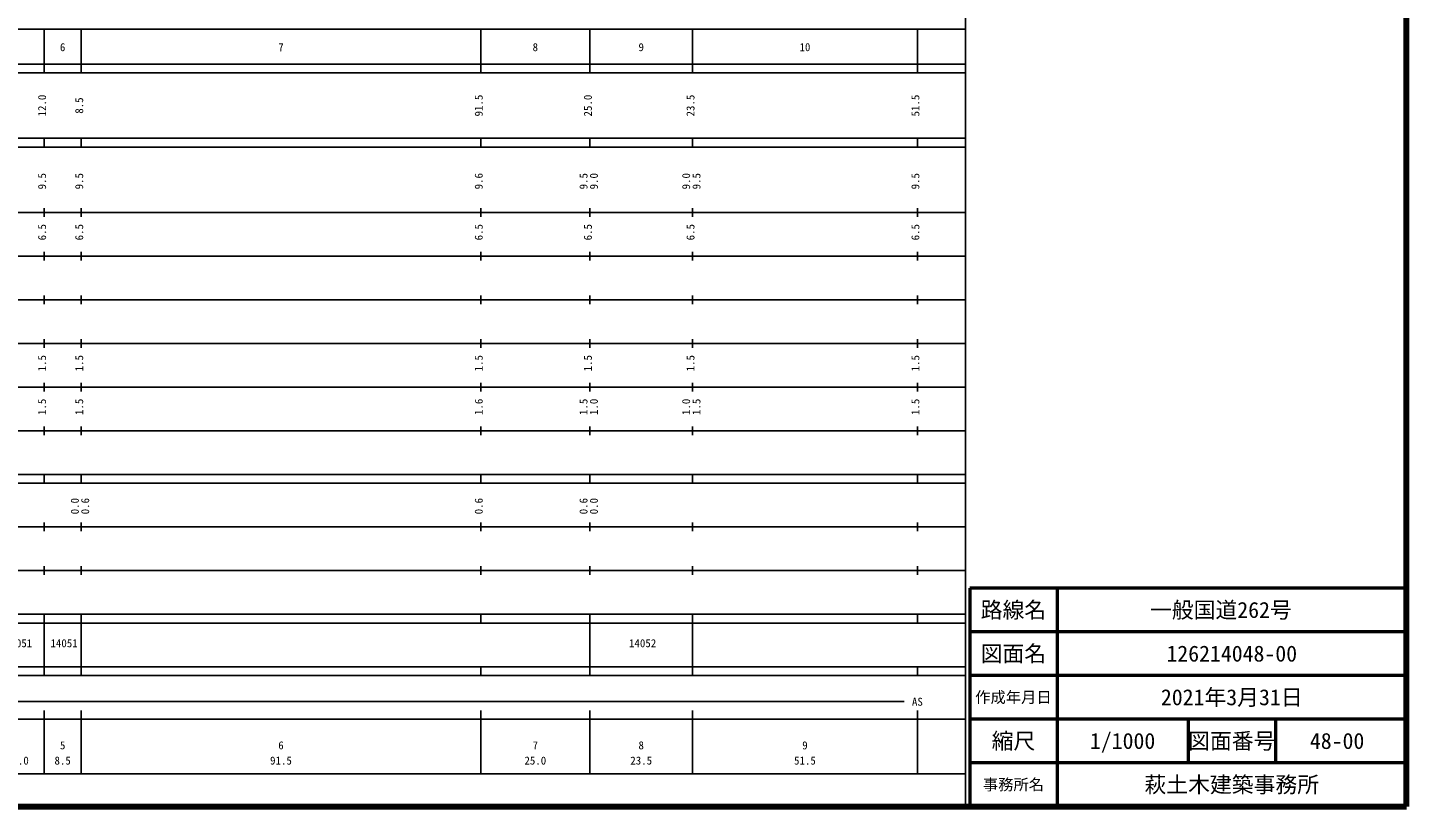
# Model space of a CAD drawing. Units: millimetres on the paper, enlarged 1000 times. Extents: x -199886483 to 680000, y -5525939 to 380000.
# Drawn here: x 364218 to 680000, y 20000 to 198357 of the extents above; entities that cross this region are included whole.
import ezdxf
from ezdxf.enums import TextEntityAlignment as Align

# ---------------------------------------------------------------- set-up
doc = ezdxf.new("R2010")
doc.units = ezdxf.units.MM
doc.header["$LTSCALE"] = 1000
for name, color, linetype, lineweight in [('M-TTL', 2, 'Continuous', 140), ('M-TTL-BAND', 7, 'Continuous', 25), ('M-TTL-FRAM', 2, 'Continuous', 50), ('M-TTL-LINE', 7, 'Continuous', 50)]:
    doc.layers.add(name, color=color, linetype=linetype, lineweight=lineweight)
doc.layers.add('M-TTL-TXT', color=7, linetype='Continuous')
doc.styles.add('ＭＳ ゴシック', font='')
doc.styles.get('ＭＳ ゴシック').set_extended_font_data('MS Gothic')

msp = doc.modelspace()

# ---------------------------------------------------------------- linework, layer by layer
at = {"layer": 'M-TTL'}
for p, q in [((680000, 20000), (680000, 380000)), ((40000, 20000), (680000, 20000))]:
    msp.add_line(p, q, dxfattribs=at)
at = {"layer": 'M-TTL-BAND'}
for p, q in [((579000, 20000), (579000, 370000)), ((68000, 198000), (579000, 198000)), ((368000, 188000), (368000, 198000)), ((376500, 188000), (376500, 198000)), ((468000, 188000), (468000, 198000)), ((493000, 188000), (493000, 198000)), ((516500, 188000), (516500, 198000)), ((568000, 188000), (568000, 198000)), ((40000, 190000), (579000, 190000)), ((40000, 188000), (579000, 188000)), ((40000, 173000), (579000, 173000)), ((40000, 171000), (579000, 171000)), ((368000, 171000), (368000, 173000)), ((376500, 171000), (376500, 173000)), ((468000, 171000), (468000, 173000)), ((493000, 171000), (493000, 173000)), ((516500, 171000), (516500, 173000)), ((568000, 171000), (568000, 173000)), ((40000, 156000), (579000, 156000)), ((368000, 155000), (368000, 157000)), ((376500, 155000), (376500, 157000)), ((468000, 155000), (468000, 157000)), ((493000, 155000), (493000, 157000)), ((516500, 155000), (516500, 157000)), ((568000, 155000), (568000, 157000)), ((46000, 146000), (579000, 146000)), ((368000, 145000), (368000, 147000)), ((376500, 145000), (376500, 147000)), ((468000, 145000), (468000, 147000)), ((493000, 145000), (493000, 147000)), ((516500, 145000), (516500, 147000)), ((568000, 145000), (568000, 147000)), ((52000, 136000), (579000, 136000)), ((368000, 135000), (368000, 137000)), ((376500, 135000), (376500, 137000)), ((468000, 135000), (468000, 137000)), ((493000, 135000), (493000, 137000)), ((516500, 135000), (516500, 137000)), ((568000, 135000), (568000, 137000)), ((368000, 125000), (368000, 127000)), ((376500, 125000), (376500, 127000)), ((468000, 125000), (468000, 127000)), ((493000, 125000), (493000, 127000)), ((516500, 125000), (516500, 127000)), ((568000, 125000), (568000, 127000)), ((46000, 126000), (579000, 126000)), ((368000, 115000), (368000, 117000)), ((376500, 115000), (376500, 117000)), ((468000, 115000), (468000, 117000)), ((493000, 115000), (493000, 117000)), ((516500, 115000), (516500, 117000)), ((568000, 115000), (568000, 117000)), ((52000, 116000), (579000, 116000)), ((46000, 106000), (579000, 106000)), ((368000, 105000), (368000, 107000)), ((376500, 105000), (376500, 107000)), ((468000, 105000), (468000, 107000)), ((493000, 105000), (493000, 107000)), ((516500, 105000), (516500, 107000)), ((568000, 105000), (568000, 107000)), ((40000, 96000), (579000, 96000)), ((368000, 94000), (368000, 96000)), ((376500, 94000), (376500, 96000)), ((468000, 94000), (468000, 96000)), ((493000, 94000), (493000, 96000)), ((516500, 94000), (516500, 96000)), ((568000, 94000), (568000, 96000)), ((40000, 94000), (579000, 94000)), ((49000, 84000), (579000, 84000)), ((368000, 83000), (368000, 85000)), ((376500, 83000), (376500, 85000)), ((468000, 83000), (468000, 85000)), ((493000, 83000), (493000, 85000)), ((516500, 83000), (516500, 85000)), ((568000, 83000), (568000, 85000)), ((40000, 74000), (579000, 74000)), ((368000, 73000), (368000, 75000)), ((376500, 73000), (376500, 75000)), ((468000, 73000), (468000, 75000)), ((493000, 73000), (493000, 75000)), ((516500, 73000), (516500, 75000)), ((568000, 73000), (568000, 75000)), ((40000, 64000), (579000, 64000)), ((368000, 62000), (368000, 64000)), ((376500, 62000), (376500, 64000)), ((468000, 62000), (468000, 64000)), ((493000, 62000), (493000, 64000)), ((516500, 62000), (516500, 64000)), ((568000, 62000), (568000, 64000)), ((40000, 62000), (579000, 62000)), ((368000, 52000), (368000, 62000)), ((368000, 52000), (368000, 62000)), ((376500, 52000), (376500, 62000)), ((493000, 52000), (493000, 62000)), ((516500, 52000), (516500, 62000)), ((40000, 52000), (579000, 52000)), ((368000, 50000), (368000, 52000)), ((376500, 50000), (376500, 52000)), ((468000, 50000), (468000, 52000)), ((493000, 50000), (493000, 52000)), ((516500, 50000), (516500, 52000)), ((568000, 50000), (568000, 52000)), ((40000, 50000), (579000, 50000)), ((71000, 44000), (565000, 44000)), ((368000, 27500), (368000, 42000)), ((376500, 27500), (376500, 42000)), ((468000, 27500), (468000, 42000)), ((493000, 27500), (493000, 42000)), ((516500, 27500), (516500, 42000)), ((568000, 27500), (568000, 42000)), ((40000, 40000), (579000, 40000)), ((68000, 27500), (579000, 27500))]:
    msp.add_line(p, q, dxfattribs=at)
at = {"layer": 'M-TTL-FRAM'}
for p, q in [((680000, 70000), (580000, 70000)), ((580000, 70000), (580000, 20000))]:
    msp.add_line(p, q, dxfattribs=at)
at = {"layer": 'M-TTL-LINE'}
for p, q in [((600000, 70000), (600000, 20000)), ((680000, 60000), (580000, 60000)), ((680000, 50000), (580000, 50000)), ((680000, 40000), (580000, 40000)), ((630000, 40000), (630000, 30000)), ((650000, 40000), (650000, 30000)), ((680000, 30000), (580000, 30000))]:
    msp.add_line(p, q, dxfattribs=at)

# ---------------------------------------------------------------- texts
at = {"layer": 'M-TTL-BAND', "style": 'ＭＳ ゴシック'}
for s, p in [('6', (372250, 192405)), ('7', (422250, 192405)), ('8', (480500, 192405)), ('9', (504750, 192405)), ('10', (542250, 192405)), ('AS', (568000, 42500)), ('5', (372250, 32523)), ('6', (422250, 32523)), ('7', (480500, 32523)), ('8', (504750, 32523)), ('9', (542250, 32523)), ('12.0', (362000, 29033)), ('8.5', (372250, 29033)), ('91.5', (422250, 29033)), ('25.0', (480500, 29033)), ('23.5', (504750, 29033)), ('51.5', (542250, 29033))]:
    msp.add_text(s, height=1833, dxfattribs=at).set_placement(p, align=Align.BOTTOM_CENTER)
for s, p in [('12.0', (369000, 180500)), ('8.5', (377500, 180500)), ('91.5', (469000, 180500)), ('25.0', (494000, 180500)), ('23.5', (517500, 180500)), ('51.5', (569000, 180500)), ('9.5', (369000, 163174)), ('9.5', (377500, 163174)), ('9.6', (469000, 163174)), ('9.5', (493000, 163174)), ('9.0', (495370, 163174)), ('9.0', (516500, 163174)), ('9.5', (518870, 163174)), ('9.5', (569000, 163174)), ('6.5', (369000, 151500)), ('6.5', (377500, 151500)), ('6.5', (469000, 151500)), ('6.5', (494000, 151500)), ('6.5', (517500, 151500)), ('6.5', (569000, 151500)), ('1.5', (369000, 121500)), ('1.5', (377500, 121500)), ('1.5', (469000, 121500)), ('1.5', (494000, 121500)), ('1.5', (517500, 121500)), ('1.5', (569000, 121500)), ('1.5', (369000, 111500)), ('1.5', (377500, 111500)), ('1.6', (469000, 111500)), ('1.5', (493000, 111500)), ('1.0', (495370, 111500)), ('1.0', (516500, 111500)), ('1.5', (518870, 111500)), ('1.5', (569000, 111500)), ('0.0', (376500, 88764)), ('0.6', (378870, 88764)), ('0.6', (469000, 88764)), ('0.6', (493000, 88764)), ('0.0', (495370, 88764))]:
    msp.add_text(s, height=1833, rotation=90, dxfattribs=at).set_placement(p, align=Align.BOTTOM_CENTER)
for s, p in [('14051', (359042, 55907)), ('14051', (369458, 55907)), ('14052', (501958, 55907))]:
    msp.add_text(s, height=1833, dxfattribs=at).set_placement(p, align=Align.BOTTOM_LEFT)
at = {"layer": 'M-TTL-TXT', "style": 'ＭＳ ゴシック'}
for s, height, p in [('路線名', 3666, (590000, 65000)), ('路線名', 3666, (590000, 65000)), ('一般国道262号  ', 3666, (640000, 65000)), ('図面名', 3666, (590000, 55000)), ('図面名', 3666, (590000, 55000)), ('126214048-00', 3666, (640000, 55000)), ('2021年3月31日', 3666, (640000, 45000)), ('作成年月日', 2566, (590000, 45000)), ('作成年月日', 2566, (590000, 45000)), ('縮尺', 3666, (590000, 35000)), ('縮尺', 3666, (590000, 35000)), ('1/1000', 3666, (615000, 35000)), ('図面番号', 3666, (640000, 35000)), ('図面番号', 3666, (640000, 35000)), ('48-00', 3666, (664125, 35000)), ('事務所名', 2566, (590000, 25000)), ('事務所名', 2566, (590000, 25000)), ('萩土木建築事務所', 3666, (640000, 25000))]:
    msp.add_text(s, height=height, dxfattribs=at).set_placement(p, align=Align.MIDDLE_CENTER)

doc.saveas('drawing.dxf')
